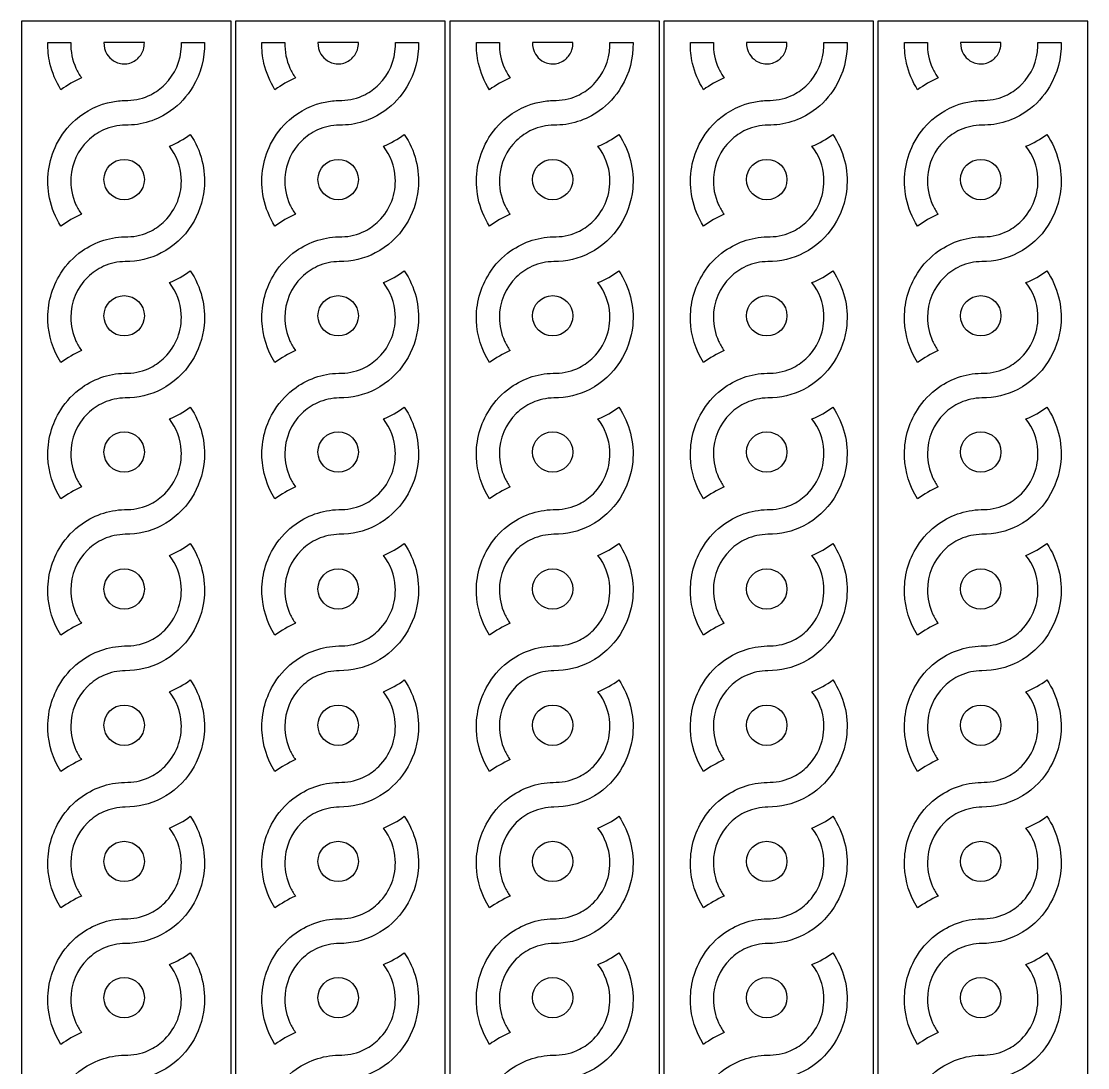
# Model space of a CAD drawing. Header units: millimetres. Extents: x 1472 to 2470, y -881 to 1113.
# Drawn here: x 1471.8 to 1970.1, y 624.1 to 1113.3 of the extents above; entities that cross this region are included whole.
import ezdxf

# ---------------------------------------------------------------- set-up
doc = ezdxf.new("R2010")
doc.units = ezdxf.units.MM
doc.layers.add('Layer_1', color=70, linetype='Continuous')

msp = doc.modelspace()

# ---------------------------------------------------------------- linework, layer by layer
at = {"layer": 'Layer_1'}
for points in [[(1471.84, -880.68), (1569.84, -880.68), (1569.84, 1113.32), (1471.84, 1113.32)], [(1571.84, -880.68), (1669.84, -880.68), (1669.84, 1113.32), (1571.84, 1113.32)], [(1672.07, -880.68), (1770.07, -880.68), (1770.07, 1113.32), (1672.07, 1113.32)], [(1772.07, -880.68), (1870.07, -880.68), (1870.07, 1113.32), (1772.07, 1113.32)], [(1872.07, -880.68), (1970.07, -880.68), (1970.07, 1113.32), (1872.07, 1113.32)]]:
    msp.add_lwpolyline(points, close=True, dxfattribs=at)
for points in [[(1497.37, 1027.59, 0.049993), (1499.96, 1023.17, 0.045317), (1490.35, 1017.6, -0.091656), (1485.04, 1030.71, -0.168688), (1488.33, 1055.83, -0.096488), (1497.1, 1067.23, -0.136974), (1514.57, 1075.74, -0.048827), (1521.54, 1076.32, 0.109906), (1532.36, 1079.02, 0.079702), (1538.88, 1083.75, 0.191629), (1546.61, 1101.63, 0.016219), (1546.6, 1103.35), (1557.42, 1103.35, -0.142682), (1551.94, 1082.64, -0.104333), (1541.61, 1071.44, -0.158696), (1520.4, 1064.76, 0.101465), (1510.25, 1062.53, 0.088333), (1502.88, 1057.49, 0.185083), (1495.01, 1040.35, 0.12414)], [(1497.37, 1091.34, 0.050005), (1499.96, 1086.93, 0.04531), (1490.35, 1081.35, -0.08534), (1485.21, 1093.67, -0.06291), (1484.26, 1103.35), (1494.97, 1103.35, 0.115909)], [(1510.45, 1103.35, 0.144106), (1511.82, 1098.02, 0.116074), (1514.83, 1094.9, 0.159545), (1520.42, 1093.42, 0.157743), (1525.8, 1095.53, 0.144291), (1528.85, 1100.03, 0.086171), (1529.31, 1103.35)], [(1597.37, 1027.59, 0.049993), (1599.96, 1023.17, 0.045317), (1590.35, 1017.6, -0.091656), (1585.04, 1030.71, -0.168688), (1588.33, 1055.83, -0.096488), (1597.1, 1067.23, -0.136974), (1614.57, 1075.74, -0.048827), (1621.54, 1076.32, 0.109906), (1632.36, 1079.02, 0.079702), (1638.88, 1083.75, 0.191629), (1646.61, 1101.63, 0.016219), (1646.6, 1103.35), (1657.42, 1103.35, -0.142682), (1651.94, 1082.64, -0.104333), (1641.61, 1071.44, -0.158696), (1620.4, 1064.76, 0.101465), (1610.25, 1062.53, 0.088333), (1602.88, 1057.49, 0.185083), (1595.01, 1040.35, 0.12414)], [(1597.37, 1091.34, 0.050005), (1599.96, 1086.93, 0.04531), (1590.35, 1081.35, -0.08534), (1585.21, 1093.67, -0.06291), (1584.26, 1103.35), (1594.97, 1103.35, 0.115909)], [(1610.45, 1103.35, 0.144106), (1611.82, 1098.02, 0.116074), (1614.83, 1094.9, 0.159545), (1620.42, 1093.42, 0.157743), (1625.8, 1095.53, 0.144291), (1628.85, 1100.03, 0.086171), (1629.31, 1103.35)], [(1697.61, 1027.59, 0.049993), (1700.19, 1023.17, 0.045317), (1690.59, 1017.6, -0.091656), (1685.27, 1030.71, -0.168688), (1688.57, 1055.83, -0.096488), (1697.33, 1067.23, -0.136974), (1714.81, 1075.74, -0.048827), (1721.77, 1076.32, 0.109906), (1732.59, 1079.02, 0.079702), (1739.11, 1083.75, 0.191629), (1746.84, 1101.63, 0.016219), (1746.84, 1103.35), (1757.66, 1103.35, -0.142682), (1752.17, 1082.64, -0.104333), (1741.85, 1071.44, -0.158696), (1720.64, 1064.76, 0.101465), (1710.49, 1062.53, 0.088333), (1703.11, 1057.49, 0.185083), (1695.24, 1040.35, 0.12414)], [(1697.61, 1091.34, 0.050005), (1700.19, 1086.93, 0.04531), (1690.59, 1081.35, -0.08534), (1685.44, 1093.67, -0.06291), (1684.5, 1103.35), (1695.2, 1103.35, 0.115909)], [(1710.68, 1103.35, 0.144106), (1712.05, 1098.02, 0.116074), (1715.06, 1094.9, 0.159545), (1720.65, 1093.42, 0.157743), (1726.03, 1095.53, 0.144291), (1729.09, 1100.03, 0.086171), (1729.55, 1103.35)], [(1797.61, 1027.59, 0.049993), (1800.19, 1023.17, 0.045317), (1790.59, 1017.6, -0.091656), (1785.27, 1030.71, -0.168688), (1788.57, 1055.83, -0.096488), (1797.33, 1067.23, -0.136974), (1814.81, 1075.74, -0.048827), (1821.77, 1076.32, 0.109906), (1832.59, 1079.02, 0.079702), (1839.11, 1083.75, 0.191629), (1846.84, 1101.63, 0.016219), (1846.84, 1103.35), (1857.66, 1103.35, -0.142682), (1852.17, 1082.64, -0.104333), (1841.85, 1071.44, -0.158696), (1820.64, 1064.76, 0.101465), (1810.49, 1062.53, 0.088333), (1803.11, 1057.49, 0.185083), (1795.24, 1040.35, 0.12414)], [(1797.61, 1091.34, 0.050005), (1800.19, 1086.93, 0.04531), (1790.59, 1081.35, -0.08534), (1785.44, 1093.67, -0.06291), (1784.5, 1103.35), (1795.2, 1103.35, 0.115909)], [(1810.68, 1103.35, 0.144106), (1812.05, 1098.02, 0.116074), (1815.06, 1094.9, 0.159545), (1820.65, 1093.42, 0.157743), (1826.03, 1095.53, 0.144291), (1829.09, 1100.03, 0.086171), (1829.55, 1103.35)], [(1897.61, 1027.59, 0.049993), (1900.19, 1023.17, 0.045317), (1890.59, 1017.6, -0.091656), (1885.27, 1030.71, -0.168688), (1888.57, 1055.83, -0.096488), (1897.33, 1067.23, -0.136974), (1914.81, 1075.74, -0.048827), (1921.77, 1076.32, 0.109906), (1932.59, 1079.02, 0.079702), (1939.11, 1083.75, 0.191629), (1946.84, 1101.63, 0.016219), (1946.84, 1103.35), (1957.66, 1103.35, -0.142682), (1952.17, 1082.64, -0.104333), (1941.85, 1071.44, -0.158696), (1920.64, 1064.76, 0.101465), (1910.49, 1062.53, 0.088333), (1903.11, 1057.49, 0.185083), (1895.24, 1040.35, 0.12414)], [(1897.61, 1091.34, 0.050005), (1900.19, 1086.93, 0.04531), (1890.59, 1081.35, -0.08534), (1885.44, 1093.67, -0.06291), (1884.5, 1103.35), (1895.2, 1103.35, 0.115909)], [(1910.68, 1103.35, 0.144106), (1912.05, 1098.02, 0.116074), (1915.06, 1094.9, 0.159545), (1920.65, 1093.42, 0.157743), (1926.03, 1095.53, 0.144291), (1929.09, 1100.03, 0.086171), (1929.55, 1103.35)], [(1550.77, 1060.44, -0.174969), (1557.25, 1034.93, -0.119188), (1551.36, 1017.96, -0.133222), (1537.23, 1005.01, -0.122356), (1520.4, 1001, 0.101449), (1510.25, 998.78, 0.088319), (1502.88, 993.73, 0.201594), (1494.95, 974.89, 0.106879), (1497.37, 963.83), (1497.37, 963.83, 0.049987), (1499.96, 959.42, 0.045317), (1490.35, 953.84, -0.133502), (1484.27, 973.29, -0.153045), (1490.28, 995.5, -0.098066), (1500.21, 1005.94, -0.1591), (1521.54, 1012.57, 0.109884), (1532.36, 1015.26, 0.079692), (1538.88, 1020, 0.214066), (1546.57, 1040.18, 0.154056), (1541.01, 1054.93, 0.064989)], [(1650.77, 1060.44, -0.174969), (1657.25, 1034.93, -0.119188), (1651.36, 1017.96, -0.133222), (1637.23, 1005.01, -0.122356), (1620.4, 1001, 0.101449), (1610.25, 998.78, 0.088319), (1602.88, 993.73, 0.201594), (1594.95, 974.89, 0.106879), (1597.37, 963.83), (1597.37, 963.83, 0.049987), (1599.96, 959.42, 0.045317), (1590.35, 953.84, -0.133502), (1584.27, 973.29, -0.153045), (1590.28, 995.5, -0.098066), (1600.21, 1005.94, -0.1591), (1621.54, 1012.57, 0.109884), (1632.36, 1015.26, 0.079692), (1638.88, 1020, 0.214066), (1646.57, 1040.18, 0.154056), (1641.01, 1054.93, 0.064989)], [(1751.01, 1060.44, -0.174969), (1757.48, 1034.93, -0.119188), (1751.6, 1017.96, -0.133222), (1737.46, 1005.01, -0.122356), (1720.64, 1001, 0.101449), (1710.49, 998.78, 0.088319), (1703.11, 993.73, 0.201594), (1695.18, 974.89, 0.106879), (1697.61, 963.83), (1697.61, 963.83, 0.049987), (1700.19, 959.42, 0.045317), (1690.59, 953.84, -0.133502), (1684.5, 973.29, -0.153045), (1690.51, 995.5, -0.098066), (1700.45, 1005.94, -0.1591), (1721.77, 1012.57, 0.109884), (1732.59, 1015.26, 0.079692), (1739.11, 1020, 0.214066), (1746.81, 1040.18, 0.154056), (1741.24, 1054.93, 0.064989)], [(1851.01, 1060.44, -0.174969), (1857.48, 1034.93, -0.119188), (1851.6, 1017.96, -0.133222), (1837.46, 1005.01, -0.122356), (1820.64, 1001, 0.101449), (1810.49, 998.78, 0.088319), (1803.11, 993.73, 0.201594), (1795.18, 974.89, 0.106879), (1797.61, 963.83), (1797.61, 963.83, 0.049987), (1800.19, 959.42, 0.045317), (1790.59, 953.84, -0.133502), (1784.5, 973.29, -0.153045), (1790.51, 995.5, -0.098066), (1800.45, 1005.94, -0.1591), (1821.77, 1012.57, 0.109884), (1832.59, 1015.26, 0.079692), (1839.11, 1020, 0.214066), (1846.81, 1040.18, 0.154056), (1841.24, 1054.93, 0.064989)], [(1951.01, 1060.44, -0.174969), (1957.48, 1034.93, -0.119188), (1951.6, 1017.96, -0.133222), (1937.46, 1005.01, -0.122356), (1920.64, 1001, 0.101449), (1910.49, 998.78, 0.088319), (1903.11, 993.73, 0.201594), (1895.18, 974.89, 0.106879), (1897.61, 963.83), (1897.61, 963.83, 0.049987), (1900.19, 959.42, 0.045317), (1890.59, 953.84, -0.133502), (1884.5, 973.29, -0.153045), (1890.51, 995.5, -0.098066), (1900.45, 1005.94, -0.1591), (1921.77, 1012.57, 0.109884), (1932.59, 1015.26, 0.079692), (1939.11, 1020, 0.214066), (1946.81, 1040.18, 0.154056), (1941.24, 1054.93, 0.064989)], [(1550.77, 996.69, -0.174969), (1557.25, 971.17, -0.119188), (1551.36, 954.21, -0.133222), (1537.23, 941.26, -0.122356), (1520.4, 937.25, 0.101449), (1510.25, 935.02, 0.088319), (1502.88, 929.98, 0.201594), (1494.95, 911.14, 0.106879), (1497.37, 900.08), (1497.37, 900.08, 0.049987), (1499.96, 895.66, 0.045317), (1490.35, 890.09, -0.133502), (1484.27, 909.53, -0.153045), (1490.28, 931.74, -0.098066), (1500.21, 942.19, -0.1591), (1521.54, 948.81, 0.109884), (1532.36, 951.51, 0.079692), (1538.88, 956.24, 0.214066), (1546.57, 976.42, 0.154056), (1541.01, 991.17, 0.064989)], [(1650.77, 996.69, -0.174969), (1657.25, 971.17, -0.119188), (1651.36, 954.21, -0.133222), (1637.23, 941.26, -0.122356), (1620.4, 937.25, 0.101449), (1610.25, 935.02, 0.088319), (1602.88, 929.98, 0.201594), (1594.95, 911.14, 0.106879), (1597.37, 900.08), (1597.37, 900.08, 0.049987), (1599.96, 895.66, 0.045317), (1590.35, 890.09, -0.133502), (1584.27, 909.53, -0.153045), (1590.28, 931.74, -0.098066), (1600.21, 942.19, -0.1591), (1621.54, 948.81, 0.109884), (1632.36, 951.51, 0.079692), (1638.88, 956.24, 0.214066), (1646.57, 976.42, 0.154056), (1641.01, 991.17, 0.064989)], [(1751.01, 996.69, -0.174969), (1757.48, 971.17, -0.119188), (1751.6, 954.21, -0.133222), (1737.46, 941.26, -0.122356), (1720.64, 937.25, 0.101449), (1710.49, 935.02, 0.088319), (1703.11, 929.98, 0.201594), (1695.18, 911.14, 0.106879), (1697.61, 900.08), (1697.61, 900.08, 0.049987), (1700.19, 895.66, 0.045317), (1690.59, 890.09, -0.133502), (1684.5, 909.53, -0.153045), (1690.51, 931.74, -0.098066), (1700.45, 942.19, -0.1591), (1721.77, 948.81, 0.109884), (1732.59, 951.51, 0.079692), (1739.11, 956.24, 0.214066), (1746.81, 976.42, 0.154056), (1741.24, 991.17, 0.064989)], [(1851.01, 996.69, -0.174969), (1857.48, 971.17, -0.119188), (1851.6, 954.21, -0.133222), (1837.46, 941.26, -0.122356), (1820.64, 937.25, 0.101449), (1810.49, 935.02, 0.088319), (1803.11, 929.98, 0.201594), (1795.18, 911.14, 0.106879), (1797.61, 900.08), (1797.61, 900.08, 0.049987), (1800.19, 895.66, 0.045317), (1790.59, 890.09, -0.133502), (1784.5, 909.53, -0.153045), (1790.51, 931.74, -0.098066), (1800.45, 942.19, -0.1591), (1821.77, 948.81, 0.109884), (1832.59, 951.51, 0.079692), (1839.11, 956.24, 0.214066), (1846.81, 976.42, 0.154056), (1841.24, 991.17, 0.064989)], [(1951.01, 996.69, -0.174969), (1957.48, 971.17, -0.119188), (1951.6, 954.21, -0.133222), (1937.46, 941.26, -0.122356), (1920.64, 937.25, 0.101449), (1910.49, 935.02, 0.088319), (1903.11, 929.98, 0.201594), (1895.18, 911.14, 0.106879), (1897.61, 900.08), (1897.61, 900.08, 0.049987), (1900.19, 895.66, 0.045317), (1890.59, 890.09, -0.133502), (1884.5, 909.53, -0.153045), (1890.51, 931.74, -0.098066), (1900.45, 942.19, -0.1591), (1921.77, 948.81, 0.109884), (1932.59, 951.51, 0.079692), (1939.11, 956.24, 0.214066), (1946.81, 976.42, 0.154056), (1941.24, 991.17, 0.064989)], [(1550.77, 932.93, -0.174969), (1557.25, 907.41, -0.119188), (1551.36, 890.45, -0.133222), (1537.23, 877.5, -0.122356), (1520.4, 873.49, 0.101449), (1510.25, 871.27, 0.088319), (1502.88, 866.22, 0.201594), (1494.95, 847.38, 0.106879), (1497.37, 836.32), (1497.37, 836.32, 0.049987), (1499.96, 831.91, 0.045317), (1490.35, 826.33, -0.133502), (1484.27, 845.78, -0.153045), (1490.28, 867.99, -0.098066), (1500.21, 878.43, -0.1591), (1521.54, 885.06, 0.109884), (1532.36, 887.75, 0.079692), (1538.88, 892.49, 0.214066), (1546.57, 912.67, 0.154056), (1541.01, 927.42, 0.064989)], [(1650.77, 932.93, -0.174969), (1657.25, 907.41, -0.119188), (1651.36, 890.45, -0.133222), (1637.23, 877.5, -0.122356), (1620.4, 873.49, 0.101449), (1610.25, 871.27, 0.088319), (1602.88, 866.22, 0.201594), (1594.95, 847.38, 0.106879), (1597.37, 836.32), (1597.37, 836.32, 0.049987), (1599.96, 831.91, 0.045317), (1590.35, 826.33, -0.133502), (1584.27, 845.78, -0.153045), (1590.28, 867.99, -0.098066), (1600.21, 878.43, -0.1591), (1621.54, 885.06, 0.109884), (1632.36, 887.75, 0.079692), (1638.88, 892.49, 0.214066), (1646.57, 912.67, 0.154056), (1641.01, 927.42, 0.064989)], [(1751.01, 932.93, -0.174969), (1757.48, 907.41, -0.119188), (1751.6, 890.45, -0.133222), (1737.46, 877.5, -0.122356), (1720.64, 873.49, 0.101449), (1710.49, 871.27, 0.088319), (1703.11, 866.22, 0.201594), (1695.18, 847.38, 0.106879), (1697.61, 836.32), (1697.61, 836.32, 0.049987), (1700.19, 831.91, 0.045317), (1690.59, 826.33, -0.133502), (1684.5, 845.78, -0.153045), (1690.51, 867.99, -0.098066), (1700.45, 878.43, -0.1591), (1721.77, 885.06, 0.109884), (1732.59, 887.75, 0.079692), (1739.11, 892.49, 0.214066), (1746.81, 912.67, 0.154056), (1741.24, 927.42, 0.064989)], [(1851.01, 932.93, -0.174969), (1857.48, 907.41, -0.119188), (1851.6, 890.45, -0.133222), (1837.46, 877.5, -0.122356), (1820.64, 873.49, 0.101449), (1810.49, 871.27, 0.088319), (1803.11, 866.22, 0.201594), (1795.18, 847.38, 0.106879), (1797.61, 836.32), (1797.61, 836.32, 0.049987), (1800.19, 831.91, 0.045317), (1790.59, 826.33, -0.133502), (1784.5, 845.78, -0.153045), (1790.51, 867.99, -0.098066), (1800.45, 878.43, -0.1591), (1821.77, 885.06, 0.109884), (1832.59, 887.75, 0.079692), (1839.11, 892.49, 0.214066), (1846.81, 912.67, 0.154056), (1841.24, 927.42, 0.064989)], [(1951.01, 932.93, -0.174969), (1957.48, 907.41, -0.119188), (1951.6, 890.45, -0.133222), (1937.46, 877.5, -0.122356), (1920.64, 873.49, 0.101449), (1910.49, 871.27, 0.088319), (1903.11, 866.22, 0.201594), (1895.18, 847.38, 0.106879), (1897.61, 836.32), (1897.61, 836.32, 0.049987), (1900.19, 831.91, 0.045317), (1890.59, 826.33, -0.133502), (1884.5, 845.78, -0.153045), (1890.51, 867.99, -0.098066), (1900.45, 878.43, -0.1591), (1921.77, 885.06, 0.109884), (1932.59, 887.75, 0.079692), (1939.11, 892.49, 0.214066), (1946.81, 912.67, 0.154056), (1941.24, 927.42, 0.064989)], [(1550.77, 869.18, -0.174969), (1557.25, 843.66, -0.119188), (1551.36, 826.7, -0.133222), (1537.23, 813.75, -0.122356), (1520.4, 809.74, 0.101449), (1510.25, 807.51, 0.088319), (1502.88, 802.47, 0.201594), (1494.95, 783.63, 0.106879), (1497.37, 772.57), (1497.37, 772.57, 0.049987), (1499.96, 768.15, 0.045317), (1490.35, 762.58, -0.133502), (1484.27, 782.02, -0.153045), (1490.28, 804.23, -0.098066), (1500.21, 814.68, -0.1591), (1521.54, 821.3, 0.109884), (1532.36, 824, 0.079692), (1538.88, 828.73, 0.214066), (1546.57, 848.91, 0.154056), (1541.01, 863.66, 0.064989)], [(1650.77, 869.18, -0.174969), (1657.25, 843.66, -0.119188), (1651.36, 826.7, -0.133222), (1637.23, 813.75, -0.122356), (1620.4, 809.74, 0.101449), (1610.25, 807.51, 0.088319), (1602.88, 802.47, 0.201594), (1594.95, 783.63, 0.106879), (1597.37, 772.57), (1597.37, 772.57, 0.049987), (1599.96, 768.15, 0.045317), (1590.35, 762.58, -0.133502), (1584.27, 782.02, -0.153045), (1590.28, 804.23, -0.098066), (1600.21, 814.68, -0.1591), (1621.54, 821.3, 0.109884), (1632.36, 824, 0.079692), (1638.88, 828.73, 0.214066), (1646.57, 848.91, 0.154056), (1641.01, 863.66, 0.064989)], [(1751.01, 869.18, -0.174969), (1757.48, 843.66, -0.119188), (1751.6, 826.7, -0.133222), (1737.46, 813.75, -0.122356), (1720.64, 809.74, 0.101449), (1710.49, 807.51, 0.088319), (1703.11, 802.47, 0.201594), (1695.18, 783.63, 0.106879), (1697.61, 772.57), (1697.61, 772.57, 0.049987), (1700.19, 768.15, 0.045317), (1690.59, 762.58, -0.133502), (1684.5, 782.02, -0.153045), (1690.51, 804.23, -0.098066), (1700.45, 814.68, -0.1591), (1721.77, 821.3, 0.109884), (1732.59, 824, 0.079692), (1739.11, 828.73, 0.214066), (1746.81, 848.91, 0.154056), (1741.24, 863.66, 0.064989)], [(1851.01, 869.18, -0.174969), (1857.48, 843.66, -0.119188), (1851.6, 826.7, -0.133222), (1837.46, 813.75, -0.122356), (1820.64, 809.74, 0.101449), (1810.49, 807.51, 0.088319), (1803.11, 802.47, 0.201594), (1795.18, 783.63, 0.106879), (1797.61, 772.57), (1797.61, 772.57, 0.049987), (1800.19, 768.15, 0.045317), (1790.59, 762.58, -0.133502), (1784.5, 782.02, -0.153045), (1790.51, 804.23, -0.098066), (1800.45, 814.68, -0.1591), (1821.77, 821.3, 0.109884), (1832.59, 824, 0.079692), (1839.11, 828.73, 0.214066), (1846.81, 848.91, 0.154056), (1841.24, 863.66, 0.064989)], [(1951.01, 869.18, -0.174969), (1957.48, 843.66, -0.119188), (1951.6, 826.7, -0.133222), (1937.46, 813.75, -0.122356), (1920.64, 809.74, 0.101449), (1910.49, 807.51, 0.088319), (1903.11, 802.47, 0.201594), (1895.18, 783.63, 0.106879), (1897.61, 772.57), (1897.61, 772.57, 0.049987), (1900.19, 768.15, 0.045317), (1890.59, 762.58, -0.133502), (1884.5, 782.02, -0.153045), (1890.51, 804.23, -0.098066), (1900.45, 814.68, -0.1591), (1921.77, 821.3, 0.109884), (1932.59, 824, 0.079692), (1939.11, 828.73, 0.214066), (1946.81, 848.91, 0.154056), (1941.24, 863.66, 0.064989)], [(1550.77, 805.42, -0.174969), (1557.25, 779.9, -0.119188), (1551.36, 762.94, -0.133222), (1537.23, 749.99, -0.122356), (1520.4, 745.98, 0.101449), (1510.25, 743.76, 0.088319), (1502.88, 738.71, 0.201594), (1494.95, 719.87, 0.106879), (1497.37, 708.81), (1497.37, 708.81, 0.049987), (1499.96, 704.4, 0.045317), (1490.35, 698.82, -0.133502), (1484.27, 718.27, -0.153045), (1490.28, 740.48, -0.098066), (1500.21, 750.92, -0.1591), (1521.54, 757.55, 0.109884), (1532.36, 760.24, 0.079692), (1538.88, 764.98, 0.214066), (1546.57, 785.16, 0.154056), (1541.01, 799.9, 0.064989)], [(1650.77, 805.42, -0.174969), (1657.25, 779.9, -0.119188), (1651.36, 762.94, -0.133222), (1637.23, 749.99, -0.122356), (1620.4, 745.98, 0.101449), (1610.25, 743.76, 0.088319), (1602.88, 738.71, 0.201594), (1594.95, 719.87, 0.106879), (1597.37, 708.81), (1597.37, 708.81, 0.049987), (1599.96, 704.4, 0.045317), (1590.35, 698.82, -0.133502), (1584.27, 718.27, -0.153045), (1590.28, 740.48, -0.098066), (1600.21, 750.92, -0.1591), (1621.54, 757.55, 0.109884), (1632.36, 760.24, 0.079692), (1638.88, 764.98, 0.214066), (1646.57, 785.16, 0.154056), (1641.01, 799.9, 0.064989)], [(1751.01, 805.42, -0.174969), (1757.48, 779.9, -0.119188), (1751.6, 762.94, -0.133222), (1737.46, 749.99, -0.122356), (1720.64, 745.98, 0.101449), (1710.49, 743.76, 0.088319), (1703.11, 738.71, 0.201594), (1695.18, 719.87, 0.106879), (1697.61, 708.81), (1697.61, 708.81, 0.049987), (1700.19, 704.4, 0.045317), (1690.59, 698.82, -0.133502), (1684.5, 718.27, -0.153045), (1690.51, 740.48, -0.098066), (1700.45, 750.92, -0.1591), (1721.77, 757.55, 0.109884), (1732.59, 760.24, 0.079692), (1739.11, 764.98, 0.214066), (1746.81, 785.16, 0.154056), (1741.24, 799.9, 0.064989)], [(1851.01, 805.42, -0.174969), (1857.48, 779.9, -0.119188), (1851.6, 762.94, -0.133222), (1837.46, 749.99, -0.122356), (1820.64, 745.98, 0.101449), (1810.49, 743.76, 0.088319), (1803.11, 738.71, 0.201594), (1795.18, 719.87, 0.106879), (1797.61, 708.81), (1797.61, 708.81, 0.049987), (1800.19, 704.4, 0.045317), (1790.59, 698.82, -0.133502), (1784.5, 718.27, -0.153045), (1790.51, 740.48, -0.098066), (1800.45, 750.92, -0.1591), (1821.77, 757.55, 0.109884), (1832.59, 760.24, 0.079692), (1839.11, 764.98, 0.214066), (1846.81, 785.16, 0.154056), (1841.24, 799.9, 0.064989)], [(1951.01, 805.42, -0.174969), (1957.48, 779.9, -0.119188), (1951.6, 762.94, -0.133222), (1937.46, 749.99, -0.122356), (1920.64, 745.98, 0.101449), (1910.49, 743.76, 0.088319), (1903.11, 738.71, 0.201594), (1895.18, 719.87, 0.106879), (1897.61, 708.81), (1897.61, 708.81, 0.049987), (1900.19, 704.4, 0.045317), (1890.59, 698.82, -0.133502), (1884.5, 718.27, -0.153045), (1890.51, 740.48, -0.098066), (1900.45, 750.92, -0.1591), (1921.77, 757.55, 0.109884), (1932.59, 760.24, 0.079692), (1939.11, 764.98, 0.214066), (1946.81, 785.16, 0.154056), (1941.24, 799.9, 0.064989)], [(1550.77, 741.67, -0.174969), (1557.25, 716.15, -0.119188), (1551.36, 699.19, -0.133222), (1537.23, 686.24, -0.122356), (1520.4, 682.23, 0.101449), (1510.25, 680, 0.088319), (1502.88, 674.96, 0.201594), (1494.95, 656.12, 0.106879), (1497.37, 645.05), (1497.37, 645.05, 0.049987), (1499.96, 640.64, 0.045317), (1490.35, 635.06, -0.133502), (1484.27, 654.51, -0.153045), (1490.28, 676.72, -0.098066), (1500.21, 687.17, -0.1591), (1521.54, 693.79, 0.109884), (1532.36, 696.49, 0.079692), (1538.88, 701.22, 0.214066), (1546.57, 721.4, 0.154056), (1541.01, 736.15, 0.064989)], [(1650.77, 741.67, -0.174969), (1657.25, 716.15, -0.119188), (1651.36, 699.19, -0.133222), (1637.23, 686.24, -0.122356), (1620.4, 682.23, 0.101449), (1610.25, 680, 0.088319), (1602.88, 674.96, 0.201594), (1594.95, 656.12, 0.106879), (1597.37, 645.05), (1597.37, 645.05, 0.049987), (1599.96, 640.64, 0.045317), (1590.35, 635.06, -0.133502), (1584.27, 654.51, -0.153045), (1590.28, 676.72, -0.098066), (1600.21, 687.17, -0.1591), (1621.54, 693.79, 0.109884), (1632.36, 696.49, 0.079692), (1638.88, 701.22, 0.214066), (1646.57, 721.4, 0.154056), (1641.01, 736.15, 0.064989)], [(1751.01, 741.67, -0.174969), (1757.48, 716.15, -0.119188), (1751.6, 699.19, -0.133222), (1737.46, 686.24, -0.122356), (1720.64, 682.23, 0.101449), (1710.49, 680, 0.088319), (1703.11, 674.96, 0.201594), (1695.18, 656.12, 0.106879), (1697.61, 645.05), (1697.61, 645.05, 0.049987), (1700.19, 640.64, 0.045317), (1690.59, 635.06, -0.133502), (1684.5, 654.51, -0.153045), (1690.51, 676.72, -0.098066), (1700.45, 687.17, -0.1591), (1721.77, 693.79, 0.109884), (1732.59, 696.49, 0.079692), (1739.11, 701.22, 0.214066), (1746.81, 721.4, 0.154056), (1741.24, 736.15, 0.064989)], [(1851.01, 741.67, -0.174969), (1857.48, 716.15, -0.119188), (1851.6, 699.19, -0.133222), (1837.46, 686.24, -0.122356), (1820.64, 682.23, 0.101449), (1810.49, 680, 0.088319), (1803.11, 674.96, 0.201594), (1795.18, 656.12, 0.106879), (1797.61, 645.05), (1797.61, 645.05, 0.049987), (1800.19, 640.64, 0.045317), (1790.59, 635.06, -0.133502), (1784.5, 654.51, -0.153045), (1790.51, 676.72, -0.098066), (1800.45, 687.17, -0.1591), (1821.77, 693.79, 0.109884), (1832.59, 696.49, 0.079692), (1839.11, 701.22, 0.214066), (1846.81, 721.4, 0.154056), (1841.24, 736.15, 0.064989)], [(1951.01, 741.67, -0.174969), (1957.48, 716.15, -0.119188), (1951.6, 699.19, -0.133222), (1937.46, 686.24, -0.122356), (1920.64, 682.23, 0.101449), (1910.49, 680, 0.088319), (1903.11, 674.96, 0.201594), (1895.18, 656.12, 0.106879), (1897.61, 645.05), (1897.61, 645.05, 0.049987), (1900.19, 640.64, 0.045317), (1890.59, 635.06, -0.133502), (1884.5, 654.51, -0.153045), (1890.51, 676.72, -0.098066), (1900.45, 687.17, -0.1591), (1921.77, 693.79, 0.109884), (1932.59, 696.49, 0.079692), (1939.11, 701.22, 0.214066), (1946.81, 721.4, 0.154056), (1941.24, 736.15, 0.064989)], [(1550.77, 677.91, -0.174969), (1557.25, 652.39, -0.119188), (1551.36, 635.43, -0.133222), (1537.23, 622.48, -0.122356), (1520.4, 618.47, 0.101449), (1510.25, 616.25, 0.088319), (1502.88, 611.2, 0.201594), (1494.95, 592.36, 0.106879), (1497.37, 581.3), (1497.37, 581.3, 0.049987), (1499.96, 576.89, 0.045317), (1490.35, 571.31, -0.133502), (1484.27, 590.76, -0.153045), (1490.28, 612.96, -0.098066), (1500.21, 623.41, -0.1591), (1521.54, 630.04, 0.109884), (1532.36, 632.73, 0.079692), (1538.88, 637.47, 0.214066), (1546.57, 657.65, 0.154056), (1541.01, 672.39, 0.064989)], [(1650.77, 677.91, -0.174969), (1657.25, 652.39, -0.119188), (1651.36, 635.43, -0.133222), (1637.23, 622.48, -0.122356), (1620.4, 618.47, 0.101449), (1610.25, 616.25, 0.088319), (1602.88, 611.2, 0.201594), (1594.95, 592.36, 0.106879), (1597.37, 581.3), (1597.37, 581.3, 0.049987), (1599.96, 576.89, 0.045317), (1590.35, 571.31, -0.133502), (1584.27, 590.76, -0.153045), (1590.28, 612.96, -0.098066), (1600.21, 623.41, -0.1591), (1621.54, 630.04, 0.109884), (1632.36, 632.73, 0.079692), (1638.88, 637.47, 0.214066), (1646.57, 657.65, 0.154056), (1641.01, 672.39, 0.064989)], [(1751.01, 677.91, -0.174969), (1757.48, 652.39, -0.119188), (1751.6, 635.43, -0.133222), (1737.46, 622.48, -0.122356), (1720.64, 618.47, 0.101449), (1710.49, 616.25, 0.088319), (1703.11, 611.2, 0.201594), (1695.18, 592.36, 0.106879), (1697.61, 581.3), (1697.61, 581.3, 0.049987), (1700.19, 576.89, 0.045317), (1690.59, 571.31, -0.133502), (1684.5, 590.76, -0.153045), (1690.51, 612.96, -0.098066), (1700.45, 623.41, -0.1591), (1721.77, 630.04, 0.109884), (1732.59, 632.73, 0.079692), (1739.11, 637.47, 0.214066), (1746.81, 657.65, 0.154056), (1741.24, 672.39, 0.064989)], [(1851.01, 677.91, -0.174969), (1857.48, 652.39, -0.119188), (1851.6, 635.43, -0.133222), (1837.46, 622.48, -0.122356), (1820.64, 618.47, 0.101449), (1810.49, 616.25, 0.088319), (1803.11, 611.2, 0.201594), (1795.18, 592.36, 0.106879), (1797.61, 581.3), (1797.61, 581.3, 0.049987), (1800.19, 576.89, 0.045317), (1790.59, 571.31, -0.133502), (1784.5, 590.76, -0.153045), (1790.51, 612.96, -0.098066), (1800.45, 623.41, -0.1591), (1821.77, 630.04, 0.109884), (1832.59, 632.73, 0.079692), (1839.11, 637.47, 0.214066), (1846.81, 657.65, 0.154056), (1841.24, 672.39, 0.064989)], [(1951.01, 677.91, -0.174969), (1957.48, 652.39, -0.119188), (1951.6, 635.43, -0.133222), (1937.46, 622.48, -0.122356), (1920.64, 618.47, 0.101449), (1910.49, 616.25, 0.088319), (1903.11, 611.2, 0.201594), (1895.18, 592.36, 0.106879), (1897.61, 581.3), (1897.61, 581.3, 0.049987), (1900.19, 576.89, 0.045317), (1890.59, 571.31, -0.133502), (1884.5, 590.76, -0.153045), (1890.51, 612.96, -0.098066), (1900.45, 623.41, -0.1591), (1921.77, 630.04, 0.109884), (1932.59, 632.73, 0.079692), (1939.11, 637.47, 0.214066), (1946.81, 657.65, 0.154056), (1941.24, 672.39, 0.064989)]]:
    msp.add_lwpolyline(points, format="xyb", close=True, dxfattribs=at)
for centre in [(1519.88, 1039.33), (1619.88, 1039.33), (1720.11, 1039.33), (1820.11, 1039.33), (1920.11, 1039.33), (1519.88, 975.65), (1619.88, 975.65), (1720.11, 975.65), (1820.11, 975.65), (1920.11, 975.65), (1519.88, 911.97), (1619.88, 911.97), (1720.11, 911.97), (1820.11, 911.97), (1920.11, 911.97), (1519.88, 847.91), (1619.88, 847.91), (1720.11, 847.91), (1820.11, 847.91), (1920.11, 847.91), (1519.88, 784.23), (1619.88, 784.23), (1720.11, 784.23), (1820.11, 784.23), (1920.11, 784.23), (1519.88, 720.55), (1619.88, 720.55), (1720.11, 720.55), (1820.11, 720.55), (1920.11, 720.55), (1519.88, 656.87), (1619.88, 656.87), (1720.11, 656.87), (1820.11, 656.87), (1920.11, 656.87)]:
    msp.add_circle(centre, 9.44, dxfattribs=at)

doc.saveas('drawing.dxf')
